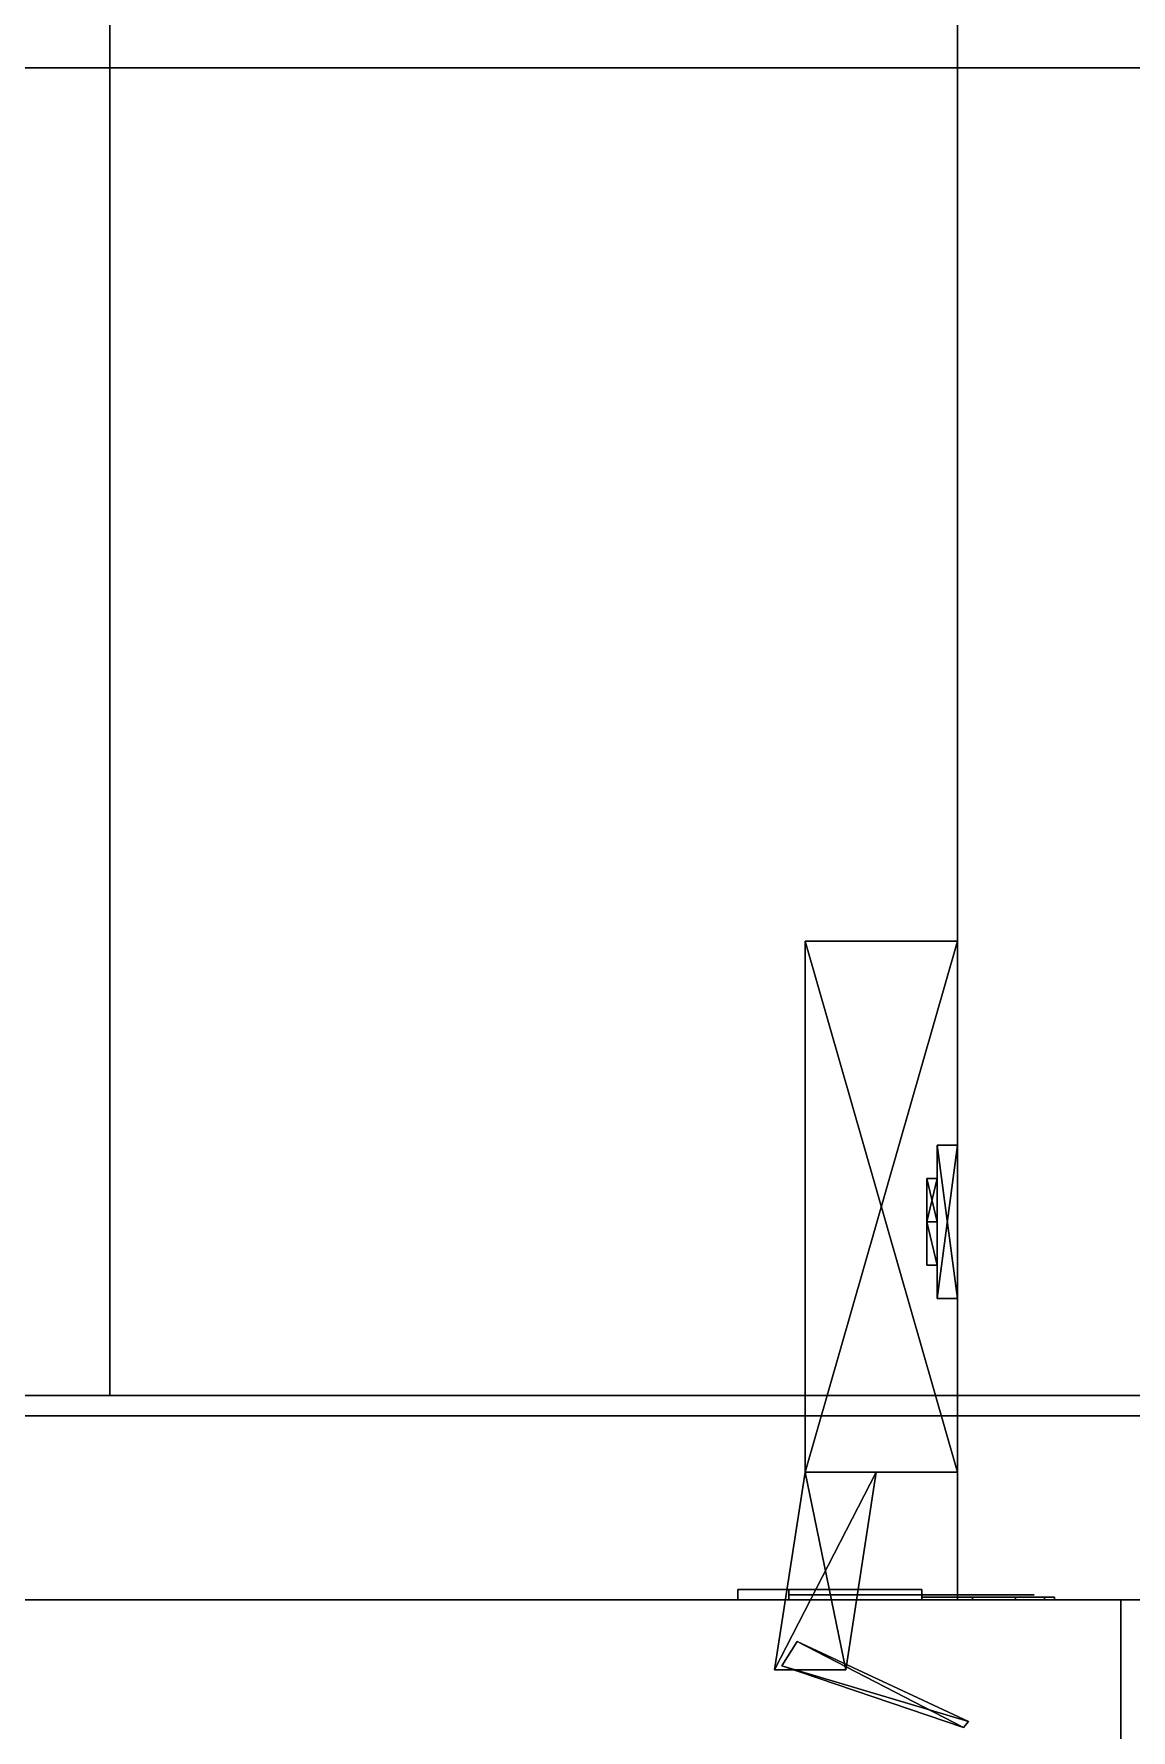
# Model space of a CAD drawing. Extents: x 0 to 6014, y -2463 to 0.
# Drawn here: x 2446.6 to 2554, y -642.8 to -476.7 of the extents above; entities that cross this region are included whole.
import ezdxf

# ---------------------------------------------------------------- set-up
doc = ezdxf.new("R2010")
doc.units = 0
for name, color, linetype in [('LAYER0', 7, 'CONTINUOUS'), ('LAYER1', 7, 'CONTINUOUS'), ('LAYER179', 7, 'CONTINUOUS'), ('LAYER180', 7, 'CONTINUOUS'), ('LAYER183', 7, 'CONTINUOUS'), ('LAYER213', 28, 'CONTINUOUS'), ('LAYER214', 253, 'CONTINUOUS'), ('LAYER215', 28, 'CONTINUOUS'), ('LAYER216', 253, 'CONTINUOUS'), ('LAYER217', 34, 'CONTINUOUS'), ('LAYER256', 251, 'CONTINUOUS'), ('LAYER257', 251, 'CONTINUOUS'), ('LAYER259', 251, 'CONTINUOUS'), ('LAYER288', 34, 'CONTINUOUS'), ('LAYER379', 34, 'CONTINUOUS'), ('LAYER383', 7, 'CONTINUOUS'), ('LAYER43', 7, 'CONTINUOUS'), ('LAYER61', 7, 'CONTINUOUS')]:
    doc.layers.add(name, color=color, linetype=linetype)

msp = doc.modelspace()

# ---------------------------------------------------------------- linework, layer by layer
at = {"layer": 'LAYER0'}
for points, invisible_edges in [([(1510, -275), (4585, -10), (2107, -1850), (1510, -275)], 7), ([(1510, -10, 5), (2107, -1850, 5), (4585, -10, 5), (1510, -10, 5)], 3), ([(2107, -1850), (4585, -10), (2107, -2463), (2107, -1850)], 3), ([(2107, -2463), (4585, -10), (4585, -650), (2107, -2463)], 5), ([(4585, -10, 5), (2107, -1850, 5), (4585, -650, 5), (4585, -10, 5)], 3)]:
    msp.add_3dface(points, dxfattribs=dict(at, invisible_edges=invisible_edges))
at = {"layer": 'LAYER179', "invisible_edges": 1}
for points in [[(1676, -160, 2384), (2537, -630, 2384), (2537, -160, 2384), (1676, -160, 2384)], [(2537, -630, 2384), (1676, -160, 2384), (1676, -630, 2384), (2537, -630, 2384)], [(1676, -630, 2366), (2537, -160, 2366), (2537, -630, 2366), (1676, -630, 2366)], [(2537, -160, 2366), (1676, -630, 2366), (1676, -160, 2366), (2537, -160, 2366)], [(2537, -160, 2366), (2537, -630, 2384), (2537, -630, 2366), (2537, -160, 2366)], [(2537, -630, 2384), (2537, -160, 2366), (2537, -160, 2384), (2537, -630, 2384)], [(1676, -630, 2366), (2537, -630, 2384), (1676, -630, 2384), (1676, -630, 2366)], [(2537, -630, 2384), (1676, -630, 2366), (2537, -630, 2366), (2537, -630, 2384)]]:
    msp.add_3dface(points, dxfattribs=at)
at = {"layer": 'LAYER180', "invisible_edges": 1}
for points in [[(2537, -160, 1906), (1676, -630, 1906), (1676, -160, 1906), (2537, -160, 1906)], [(1676, -630, 1906), (2537, -160, 1906), (2537, -630, 1906), (1676, -630, 1906)], [(2537, -630, 1924), (1676, -160, 1924), (1676, -630, 1924), (2537, -630, 1924)], [(1676, -160, 1924), (2537, -630, 1924), (2537, -160, 1924), (1676, -160, 1924)], [(2537, -160, 1906), (2537, -630, 1924), (2537, -630, 1906), (2537, -160, 1906)], [(2537, -630, 1924), (2537, -160, 1906), (2537, -160, 1924), (2537, -630, 1924)], [(2537, -630, 1924), (1676, -630, 1906), (2537, -630, 1906), (2537, -630, 1924)], [(1676, -630, 1906), (2537, -630, 1924), (1676, -630, 1924), (1676, -630, 1906)]]:
    msp.add_3dface(points, dxfattribs=at)
at = {"layer": 'LAYER183', "invisible_edges": 1}
for points in [[(2537, -160, 1905), (2537, -630, 2385), (2537, -160, 2385), (2537, -160, 1905)], [(2537, -630, 2385), (2537, -160, 1905), (2537, -630, 1905), (2537, -630, 2385)], [(2537, -160, 1905), (2555, -630, 1905), (2537, -630, 1905), (2537, -160, 1905)], [(2555, -630, 1905), (2537, -160, 1905), (2555, -160, 1905), (2555, -630, 1905)], [(2555, -160, 2385), (2537, -630, 2385), (2555, -630, 2385), (2555, -160, 2385)], [(2537, -630, 2385), (2555, -160, 2385), (2537, -160, 2385), (2537, -630, 2385)], [(2555, -630, 1905), (2537, -630, 2385), (2537, -630, 1905), (2555, -630, 1905)], [(2537, -630, 2385), (2555, -630, 1905), (2555, -630, 2385), (2537, -630, 2385)]]:
    msp.add_3dface(points, dxfattribs=at)
at = {"layer": 'LAYER213'}
for points in [[(2515.5, -629, 2029), (2515.5, -630, 2029), (2515.5, -629, 2029)], [(2515.5, -629, 1987), (2533.5, -629, 1987), (2533.5, -629, 1987), (2515.5, -629, 1987)], [(2515.5, -629, 2029), (2533.5, -629, 2029), (2533.5, -629, 2029), (2515.5, -629, 2029)], [(2533.5, -629, 1987), (2533.5, -630, 1987), (2515.5, -630, 1987), (2515.5, -629, 1987)], [(2515.5, -630, 1987), (2515.5, -630, 2029), (2515.5, -629, 2029), (2515.5, -629, 1987)], [(2533.5, -629, 2029), (2533.5, -630, 2029), (2515.5, -630, 2029), (2515.5, -629, 2029)], [(2520.5, -629, 1999), (2520.5, -630, 1999), (2520.5, -630, 2017), (2520.5, -629, 2017)], [(2520.5, -629, 1999), (2520.5, -630, 1999), (2533.5, -630, 1999), (2533.5, -629, 1999)], [(2520.5, -629, 2017), (2520.5, -630, 2017), (2533.5, -630, 2017), (2533.5, -629, 2017)], [(2533.5, -629, 1999), (2533.5, -630, 1999), (2533.5, -630, 1987), (2533.5, -629, 1987)], [(2533.5, -629, 2017), (2533.5, -630, 2017), (2533.5, -630, 2029), (2533.5, -629, 2029)], [(2515.5, -630, 1987), (2533.5, -630, 1987), (2533.5, -630, 2029), (2515.5, -630, 2029)], [(2520.5, -630, 1999), (2520.5, -630, 2017), (2520.5, -630, 1999)], [(2533.5, -630, 1999), (2533.5, -630, 1987), (2533.5, -630, 1999)], [(2533.5, -630, 2017), (2533.5, -630, 2029), (2533.5, -630, 2017)]]:
    msp.add_3dface(points, dxfattribs=at)
for points, invisible_edges in [([(2515.5, -629, 2029), (2515.5, -629, 1987), (2520.5, -629, 1999), (2520.5, -629, 2017)], 10), ([(2515.5, -629, 1987), (2520.5, -629, 1999), (2533.5, -629, 1999), (2533.5, -629, 1987)], 1), ([(2515.5, -629, 2029), (2520.5, -629, 2017), (2533.5, -629, 2017), (2533.5, -629, 2029)], 1), ([(2533.5, -629.5, 2017), (2533.5, -629.5, 1999), (2520.5, -629.5, 1999), (2520.5, -629.5, 2017)], 1), ([(2537.709, -629.5, 2013.317), (2537.5, -629.5, 2002.5), (2533.5, -629.5, 1999), (2533.5, -629.5, 2017)], 5), ([(2533.5, -629.75, 1995), (2538.475, -629.75, 1995.99), (2537.5, -629.75, 2002.5), (2533.5, -629.75, 1999)], 2), ([(2538.475, -629.75, 2020.01), (2533.5, -629.75, 2021), (2533.5, -629.75, 2017), (2537.5, -629.75, 2013.5)], 8), ([(2544.5, -629.5, 2013.5), (2544.5, -629.5, 2002.5), (2537.5, -629.5, 2002.5), (2537.709, -629.5, 2013.317)], 4), ([(2538.475, -629.75, 1995.99), (2542.692, -629.75, 1998.808), (2541, -629.75, 2002.5), (2537.5, -629.75, 2002.5)], 10), ([(2542.692, -629.75, 2017.192), (2538.475, -629.75, 2020.01), (2537.5, -629.75, 2013.5), (2541, -629.75, 2013.5)], 10), ([(2542.692, -629.75, 1998.808), (2545.51, -629.75, 2003.025), (2544.5, -629.75, 2002.5), (2541, -629.75, 2002.5)], 10), ([(2545.51, -629.75, 2012.975), (2542.692, -629.75, 2017.192), (2541, -629.75, 2013.5), (2544.5, -629.75, 2013.5)], 10), ([(2545.51, -629.75, 2003.025), (2546.5, -629.75, 2008), (2544.5, -629.75, 2008), (2544.5, -629.75, 2002.5)], 10), ([(2546.5, -629.75, 2008), (2545.51, -629.75, 2012.975), (2544.5, -629.75, 2013.5), (2544.5, -629.75, 2008)], 10)]:
    msp.add_3dface(points, dxfattribs=dict(at, invisible_edges=invisible_edges))
at = {"layer": 'LAYER214'}
for points in [[(2537, -617.5, 2001.217), (2522.079, -617.5, 2001.217), (2537, -565.5, 2001.217), (2537, -617.5, 2001.217)], [(2537, -565.5, 2001.217), (2522.079, -617.5, 2001.217), (2522.079, -565.5, 2001.217), (2537, -565.5, 2001.217)], [(2537, -565.5, 2001.217), (2522.079, -565.5, 2001.217), (2537, -565.5, 2014.783), (2537, -565.5, 2001.217)], [(2537, -565.5, 2014.783), (2522.079, -565.5, 2001.217), (2522.079, -565.5, 2014.783), (2537, -565.5, 2014.783)], [(2537, -565.5, 2014.783), (2522.079, -565.5, 2014.783), (2537, -617.5, 2014.783), (2537, -565.5, 2014.783)], [(2537, -617.5, 2014.783), (2522.079, -565.5, 2014.783), (2522.079, -617.5, 2014.783), (2537, -617.5, 2014.783)], [(2522.079, -617.5, 2001.217), (2522.079, -617.5, 2014.783), (2522.079, -565.5, 2001.217), (2522.079, -617.5, 2001.217)], [(2522.079, -565.5, 2001.217), (2522.079, -617.5, 2014.783), (2522.079, -565.5, 2014.783), (2522.079, -565.5, 2001.217)], [(2535.01, -600.5, 2034), (2537, -600.5, 2034), (2537, -585.5, 2034), (2535.01, -600.5, 2034)], [(2535.01, -600.5, 2034), (2537, -585.5, 2034), (2535.01, -585.5, 2034), (2535.01, -600.5, 2034)], [(2535.01, -585.5, 2034), (2537, -585.5, 2034), (2537, -585.5, 1982), (2535.01, -585.5, 2034)], [(2535.01, -585.5, 2034), (2537, -585.5, 1982), (2535.01, -585.5, 1982), (2535.01, -585.5, 2034)], [(2535.01, -585.5, 1982), (2537, -585.5, 1982), (2537, -600.5, 1982), (2535.01, -585.5, 1982)], [(2535.01, -585.5, 1982), (2537, -600.5, 1982), (2535.01, -600.5, 1982), (2535.01, -585.5, 1982)], [(2535.01, -600.5, 1982), (2535.01, -600.5, 2034), (2535.01, -585.5, 2034), (2535.01, -600.5, 1982)], [(2535.01, -600.5, 1982), (2535.01, -585.5, 2034), (2535.01, -585.5, 1982), (2535.01, -600.5, 1982)], [(2534.016, -593, 2021.291), (2534.016, -588.7573, 2026.087), (2535.01, -593, 2021.291), (2534.016, -593, 2021.291)], [(2535.01, -593, 2021.291), (2534.016, -588.7573, 2026.087), (2535.01, -588.7573, 2026.087), (2535.01, -593, 2021.291)], [(2534.016, -588.7573, 2026.087), (2534.016, -593, 2030.883), (2535.01, -588.7573, 2026.087), (2534.016, -588.7573, 2026.087)], [(2535.01, -588.7573, 2026.087), (2534.016, -593, 2030.883), (2535.01, -593, 2030.883), (2535.01, -588.7573, 2026.087)], [(2534.016, -593, 2030.883), (2534.016, -588.7573, 2026.087), (2534.016, -597.2427, 2026.087), (2534.016, -593, 2030.883)], [(2534.016, -597.2427, 2026.087), (2534.016, -588.7573, 2026.087), (2534.016, -593, 2021.291), (2534.016, -597.2427, 2026.087)], [(2534.016, -593, 1985.117), (2534.016, -588.7573, 1989.913), (2535.01, -593, 1985.117), (2534.016, -593, 1985.117)], [(2535.01, -593, 1985.117), (2534.016, -588.7573, 1989.913), (2535.01, -588.7573, 1989.913), (2535.01, -593, 1985.117)], [(2534.016, -588.7573, 1989.913), (2534.016, -593, 1994.709), (2535.01, -588.7573, 1989.913), (2534.016, -588.7573, 1989.913)], [(2535.01, -588.7573, 1989.913), (2534.016, -593, 1994.709), (2535.01, -593, 1994.709), (2535.01, -588.7573, 1989.913)], [(2534.016, -593, 1994.709), (2534.016, -588.7573, 1989.913), (2534.016, -597.2427, 1989.913), (2534.016, -593, 1994.709)], [(2534.016, -597.2427, 1989.913), (2534.016, -588.7573, 1989.913), (2534.016, -593, 1985.117), (2534.016, -597.2427, 1989.913)], [(2535.01, -593, 2030.883), (2535.01, -588.7573, 2026.087), (2535.01, -593, 2021.291), (2535.01, -593, 2030.883)], [(2535.01, -593, 1994.709), (2535.01, -588.7573, 1989.913), (2535.01, -593, 1985.117), (2535.01, -593, 1994.709)], [(2534.016, -597.2427, 2026.087), (2534.016, -593, 2021.291), (2535.01, -597.2427, 2026.087), (2534.016, -597.2427, 2026.087)], [(2535.01, -597.2427, 2026.087), (2534.016, -593, 2021.291), (2535.01, -593, 2021.291), (2535.01, -597.2427, 2026.087)], [(2535.01, -593, 2030.883), (2534.016, -593, 2030.883), (2535.01, -597.2427, 2026.087), (2535.01, -593, 2030.883)], [(2535.01, -597.2427, 2026.087), (2534.016, -593, 2030.883), (2534.016, -597.2427, 2026.087), (2535.01, -597.2427, 2026.087)], [(2534.016, -597.2427, 1989.913), (2534.016, -593, 1985.117), (2535.01, -597.2427, 1989.913), (2534.016, -597.2427, 1989.913)], [(2535.01, -597.2427, 1989.913), (2534.016, -593, 1985.117), (2535.01, -593, 1985.117), (2535.01, -597.2427, 1989.913)], [(2535.01, -593, 1994.709), (2534.016, -593, 1994.709), (2535.01, -597.2427, 1989.913), (2535.01, -593, 1994.709)], [(2535.01, -597.2427, 1989.913), (2534.016, -593, 1994.709), (2534.016, -597.2427, 1989.913), (2535.01, -597.2427, 1989.913)], [(2535.01, -593, 2030.883), (2535.01, -593, 2021.291), (2535.01, -597.2427, 2026.087), (2535.01, -593, 2030.883)], [(2535.01, -593, 1994.709), (2535.01, -593, 1985.117), (2535.01, -597.2427, 1989.913), (2535.01, -593, 1994.709)], [(2537, -600.5, 1982), (2537, -600.5, 2034), (2535.01, -600.5, 2034), (2537, -600.5, 1982)], [(2537, -600.5, 1982), (2535.01, -600.5, 2034), (2535.01, -600.5, 1982), (2537, -600.5, 1982)], [(2526.058, -636.8654, 2001.217), (2519.094, -636.8654, 2001.217), (2529.042, -617.5, 2001.217), (2526.058, -636.8654, 2001.217)], [(2529.042, -617.5, 2001.217), (2519.094, -636.8654, 2001.217), (2522.079, -617.5, 2001.217), (2529.042, -617.5, 2001.217)], [(2526.058, -636.8654, 2014.783), (2522.079, -617.5, 2014.783), (2519.094, -636.8654, 2014.783), (2526.058, -636.8654, 2014.783)], [(2519.094, -636.8654, 2001.217), (2519.094, -636.8654, 2014.783), (2522.079, -617.5, 2001.217), (2519.094, -636.8654, 2001.217)], [(2522.079, -617.5, 2001.217), (2519.094, -636.8654, 2014.783), (2522.079, -617.5, 2014.783), (2522.079, -617.5, 2001.217)], [(2529.042, -617.5, 2014.783), (2522.079, -617.5, 2014.783), (2526.058, -636.8654, 2014.783), (2529.042, -617.5, 2014.783)], [(2521.308, -634.0753, 2002.348), (2537.591, -642.5, 2002.348), (2519.818, -636.4556, 2002.348), (2521.308, -634.0753, 2002.348)], [(2521.308, -634.0753, 2013.652), (2519.818, -636.4556, 2013.652), (2538.082, -641.9226, 2013.652), (2521.308, -634.0753, 2013.652)], [(2538.082, -641.9226, 2002.348), (2537.591, -642.5, 2002.348), (2521.308, -634.0753, 2002.348), (2538.082, -641.9226, 2002.348)], [(2538.082, -641.9226, 2013.652), (2519.818, -636.4556, 2013.652), (2537.591, -642.5, 2013.652), (2538.082, -641.9226, 2013.652)], [(2537.591, -642.5, 2002.348), (2537.591, -642.5, 2013.652), (2519.818, -636.4556, 2002.348), (2537.591, -642.5, 2002.348)], [(2519.818, -636.4556, 2002.348), (2537.591, -642.5, 2013.652), (2519.818, -636.4556, 2013.652), (2519.818, -636.4556, 2002.348)]]:
    msp.add_3dface(points, dxfattribs=at)
at = {"layer": 'LAYER215'}
for points in [[(2515.5, -629, 2303), (2515.5, -630, 2303), (2515.5, -629, 2303)], [(2515.5, -629, 2261), (2533.5, -629, 2261), (2533.5, -629, 2261), (2515.5, -629, 2261)], [(2515.5, -629, 2303), (2533.5, -629, 2303), (2533.5, -629, 2303), (2515.5, -629, 2303)], [(2533.5, -629, 2261), (2533.5, -630, 2261), (2515.5, -630, 2261), (2515.5, -629, 2261)], [(2515.5, -630, 2261), (2515.5, -630, 2303), (2515.5, -629, 2303), (2515.5, -629, 2261)], [(2533.5, -629, 2303), (2533.5, -630, 2303), (2515.5, -630, 2303), (2515.5, -629, 2303)], [(2520.5, -629, 2273), (2520.5, -630, 2273), (2520.5, -630, 2291), (2520.5, -629, 2291)], [(2520.5, -629, 2273), (2520.5, -630, 2273), (2533.5, -630, 2273), (2533.5, -629, 2273)], [(2520.5, -629, 2291), (2520.5, -630, 2291), (2533.5, -630, 2291), (2533.5, -629, 2291)], [(2533.5, -629, 2273), (2533.5, -630, 2273), (2533.5, -630, 2261), (2533.5, -629, 2261)], [(2533.5, -629, 2291), (2533.5, -630, 2291), (2533.5, -630, 2303), (2533.5, -629, 2303)], [(2515.5, -630, 2261), (2533.5, -630, 2261), (2533.5, -630, 2303), (2515.5, -630, 2303)], [(2520.5, -630, 2273), (2520.5, -630, 2291), (2520.5, -630, 2273)], [(2533.5, -630, 2273), (2533.5, -630, 2261), (2533.5, -630, 2273)], [(2533.5, -630, 2291), (2533.5, -630, 2303), (2533.5, -630, 2291)]]:
    msp.add_3dface(points, dxfattribs=at)
for points, invisible_edges in [([(2515.5, -629, 2303), (2515.5, -629, 2261), (2520.5, -629, 2273), (2520.5, -629, 2291)], 10), ([(2515.5, -629, 2261), (2520.5, -629, 2273), (2533.5, -629, 2273), (2533.5, -629, 2261)], 1), ([(2515.5, -629, 2303), (2520.5, -629, 2291), (2533.5, -629, 2291), (2533.5, -629, 2303)], 1), ([(2533.5, -629.5, 2291), (2533.5, -629.5, 2273), (2520.5, -629.5, 2273), (2520.5, -629.5, 2291)], 1), ([(2537.709, -629.5, 2287.317), (2537.5, -629.5, 2276.5), (2533.5, -629.5, 2273), (2533.5, -629.5, 2291)], 5), ([(2533.5, -629.75, 2269), (2538.475, -629.75, 2269.99), (2537.5, -629.75, 2276.5), (2533.5, -629.75, 2273)], 2), ([(2538.475, -629.75, 2294.01), (2533.5, -629.75, 2295), (2533.5, -629.75, 2291), (2537.5, -629.75, 2287.5)], 8), ([(2544.5, -629.5, 2287.5), (2544.5, -629.5, 2276.5), (2537.5, -629.5, 2276.5), (2537.709, -629.5, 2287.317)], 4), ([(2538.475, -629.75, 2269.99), (2542.692, -629.75, 2272.808), (2541, -629.75, 2276.5), (2537.5, -629.75, 2276.5)], 10), ([(2542.692, -629.75, 2291.192), (2538.475, -629.75, 2294.01), (2537.5, -629.75, 2287.5), (2541, -629.75, 2287.5)], 10), ([(2542.692, -629.75, 2272.808), (2545.51, -629.75, 2277.025), (2544.5, -629.75, 2276.5), (2541, -629.75, 2276.5)], 10), ([(2545.51, -629.75, 2286.975), (2542.692, -629.75, 2291.192), (2541, -629.75, 2287.5), (2544.5, -629.75, 2287.5)], 10), ([(2545.51, -629.75, 2277.025), (2546.5, -629.75, 2282), (2544.5, -629.75, 2282), (2544.5, -629.75, 2276.5)], 10), ([(2546.5, -629.75, 2282), (2545.51, -629.75, 2286.975), (2544.5, -629.75, 2287.5), (2544.5, -629.75, 2282)], 10)]:
    msp.add_3dface(points, dxfattribs=dict(at, invisible_edges=invisible_edges))
at = {"layer": 'LAYER216'}
for points in [[(2537, -617.5, 2275.217), (2522.079, -617.5, 2275.217), (2537, -565.5, 2275.217), (2537, -617.5, 2275.217)], [(2537, -565.5, 2275.217), (2522.079, -617.5, 2275.217), (2522.079, -565.5, 2275.217), (2537, -565.5, 2275.217)], [(2537, -565.5, 2275.217), (2522.079, -565.5, 2275.217), (2537, -565.5, 2288.783), (2537, -565.5, 2275.217)], [(2537, -565.5, 2288.783), (2522.079, -565.5, 2275.217), (2522.079, -565.5, 2288.783), (2537, -565.5, 2288.783)], [(2537, -565.5, 2288.783), (2522.079, -565.5, 2288.783), (2537, -617.5, 2288.783), (2537, -565.5, 2288.783)], [(2537, -617.5, 2288.783), (2522.079, -565.5, 2288.783), (2522.079, -617.5, 2288.783), (2537, -617.5, 2288.783)], [(2522.079, -617.5, 2275.217), (2522.079, -617.5, 2288.783), (2522.079, -565.5, 2275.217), (2522.079, -617.5, 2275.217)], [(2522.079, -565.5, 2275.217), (2522.079, -617.5, 2288.783), (2522.079, -565.5, 2288.783), (2522.079, -565.5, 2275.217)], [(2535.01, -600.5, 2308), (2537, -600.5, 2308), (2537, -585.5, 2308), (2535.01, -600.5, 2308)], [(2535.01, -600.5, 2308), (2537, -585.5, 2308), (2535.01, -585.5, 2308), (2535.01, -600.5, 2308)], [(2535.01, -585.5, 2308), (2537, -585.5, 2308), (2537, -585.5, 2256), (2535.01, -585.5, 2308)], [(2535.01, -585.5, 2308), (2537, -585.5, 2256), (2535.01, -585.5, 2256), (2535.01, -585.5, 2308)], [(2535.01, -585.5, 2256), (2537, -585.5, 2256), (2537, -600.5, 2256), (2535.01, -585.5, 2256)], [(2535.01, -585.5, 2256), (2537, -600.5, 2256), (2535.01, -600.5, 2256), (2535.01, -585.5, 2256)], [(2535.01, -600.5, 2256), (2535.01, -600.5, 2308), (2535.01, -585.5, 2308), (2535.01, -600.5, 2256)], [(2535.01, -600.5, 2256), (2535.01, -585.5, 2308), (2535.01, -585.5, 2256), (2535.01, -600.5, 2256)], [(2534.016, -593, 2295.291), (2534.016, -588.7573, 2300.087), (2535.01, -593, 2295.291), (2534.016, -593, 2295.291)], [(2535.01, -593, 2295.291), (2534.016, -588.7573, 2300.087), (2535.01, -588.7573, 2300.087), (2535.01, -593, 2295.291)], [(2534.016, -588.7573, 2300.087), (2534.016, -593, 2304.883), (2535.01, -588.7573, 2300.087), (2534.016, -588.7573, 2300.087)], [(2535.01, -588.7573, 2300.087), (2534.016, -593, 2304.883), (2535.01, -593, 2304.883), (2535.01, -588.7573, 2300.087)], [(2534.016, -593, 2304.883), (2534.016, -588.7573, 2300.087), (2534.016, -597.2427, 2300.087), (2534.016, -593, 2304.883)], [(2534.016, -597.2427, 2300.087), (2534.016, -588.7573, 2300.087), (2534.016, -593, 2295.291), (2534.016, -597.2427, 2300.087)], [(2534.016, -593, 2259.117), (2534.016, -588.7573, 2263.913), (2535.01, -593, 2259.117), (2534.016, -593, 2259.117)], [(2535.01, -593, 2259.117), (2534.016, -588.7573, 2263.913), (2535.01, -588.7573, 2263.913), (2535.01, -593, 2259.117)], [(2534.016, -588.7573, 2263.913), (2534.016, -593, 2268.709), (2535.01, -588.7573, 2263.913), (2534.016, -588.7573, 2263.913)], [(2535.01, -588.7573, 2263.913), (2534.016, -593, 2268.709), (2535.01, -593, 2268.709), (2535.01, -588.7573, 2263.913)], [(2534.016, -593, 2268.709), (2534.016, -588.7573, 2263.913), (2534.016, -597.2427, 2263.913), (2534.016, -593, 2268.709)], [(2534.016, -597.2427, 2263.913), (2534.016, -588.7573, 2263.913), (2534.016, -593, 2259.117), (2534.016, -597.2427, 2263.913)], [(2535.01, -593, 2304.883), (2535.01, -588.7573, 2300.087), (2535.01, -593, 2295.291), (2535.01, -593, 2304.883)], [(2535.01, -593, 2268.709), (2535.01, -588.7573, 2263.913), (2535.01, -593, 2259.117), (2535.01, -593, 2268.709)], [(2534.016, -597.2427, 2300.087), (2534.016, -593, 2295.291), (2535.01, -597.2427, 2300.087), (2534.016, -597.2427, 2300.087)], [(2535.01, -597.2427, 2300.087), (2534.016, -593, 2295.291), (2535.01, -593, 2295.291), (2535.01, -597.2427, 2300.087)], [(2535.01, -593, 2304.883), (2534.016, -593, 2304.883), (2535.01, -597.2427, 2300.087), (2535.01, -593, 2304.883)], [(2535.01, -597.2427, 2300.087), (2534.016, -593, 2304.883), (2534.016, -597.2427, 2300.087), (2535.01, -597.2427, 2300.087)], [(2534.016, -597.2427, 2263.913), (2534.016, -593, 2259.117), (2535.01, -597.2427, 2263.913), (2534.016, -597.2427, 2263.913)], [(2535.01, -597.2427, 2263.913), (2534.016, -593, 2259.117), (2535.01, -593, 2259.117), (2535.01, -597.2427, 2263.913)], [(2535.01, -593, 2268.709), (2534.016, -593, 2268.709), (2535.01, -597.2427, 2263.913), (2535.01, -593, 2268.709)], [(2535.01, -597.2427, 2263.913), (2534.016, -593, 2268.709), (2534.016, -597.2427, 2263.913), (2535.01, -597.2427, 2263.913)], [(2535.01, -593, 2304.883), (2535.01, -593, 2295.291), (2535.01, -597.2427, 2300.087), (2535.01, -593, 2304.883)], [(2535.01, -593, 2268.709), (2535.01, -593, 2259.117), (2535.01, -597.2427, 2263.913), (2535.01, -593, 2268.709)], [(2537, -600.5, 2256), (2537, -600.5, 2308), (2535.01, -600.5, 2308), (2537, -600.5, 2256)], [(2537, -600.5, 2256), (2535.01, -600.5, 2308), (2535.01, -600.5, 2256), (2537, -600.5, 2256)], [(2526.058, -636.8654, 2275.217), (2519.094, -636.8654, 2275.217), (2529.042, -617.5, 2275.217), (2526.058, -636.8654, 2275.217)], [(2529.042, -617.5, 2275.217), (2519.094, -636.8654, 2275.217), (2522.079, -617.5, 2275.217), (2529.042, -617.5, 2275.217)], [(2526.058, -636.8654, 2288.783), (2522.079, -617.5, 2288.783), (2519.094, -636.8654, 2288.783), (2526.058, -636.8654, 2288.783)], [(2519.094, -636.8654, 2275.217), (2519.094, -636.8654, 2288.783), (2522.079, -617.5, 2275.217), (2519.094, -636.8654, 2275.217)], [(2522.079, -617.5, 2275.217), (2519.094, -636.8654, 2288.783), (2522.079, -617.5, 2288.783), (2522.079, -617.5, 2275.217)], [(2529.042, -617.5, 2288.783), (2522.079, -617.5, 2288.783), (2526.058, -636.8654, 2288.783), (2529.042, -617.5, 2288.783)], [(2521.308, -634.0753, 2276.348), (2537.591, -642.5, 2276.348), (2519.818, -636.4556, 2276.348), (2521.308, -634.0753, 2276.348)], [(2521.308, -634.0753, 2287.652), (2519.818, -636.4556, 2287.652), (2538.082, -641.9226, 2287.652), (2521.308, -634.0753, 2287.652)], [(2538.082, -641.9226, 2276.348), (2537.591, -642.5, 2276.348), (2521.308, -634.0753, 2276.348), (2538.082, -641.9226, 2276.348)], [(2538.082, -641.9226, 2287.652), (2519.818, -636.4556, 2287.652), (2537.591, -642.5, 2287.652), (2538.082, -641.9226, 2287.652)], [(2537.591, -642.5, 2276.348), (2537.591, -642.5, 2287.652), (2519.818, -636.4556, 2276.348), (2537.591, -642.5, 2276.348)], [(2519.818, -636.4556, 2276.348), (2537.591, -642.5, 2287.652), (2519.818, -636.4556, 2287.652), (2519.818, -636.4556, 2276.348)]]:
    msp.add_3dface(points, dxfattribs=at)
at = {"layer": 'LAYER217', "invisible_edges": 1}
for points in [[(2108, -630, 2382), (2553, -630, 1872), (2108, -630, 1872), (2108, -630, 2382)], [(2553, -630, 1872), (2108, -630, 2382), (2553, -630, 2382), (2553, -630, 1872)], [(2108, -648, 1872), (2553, -630, 1872), (2553, -648, 1872), (2108, -648, 1872)], [(2553, -630, 1872), (2108, -648, 1872), (2108, -630, 1872), (2553, -630, 1872)], [(2108, -630, 2382), (2553, -648, 2382), (2553, -630, 2382), (2108, -630, 2382)], [(2553, -648, 2382), (2108, -630, 2382), (2108, -648, 2382), (2553, -648, 2382)], [(2553, -648, 2382), (2553, -630, 1872), (2553, -630, 2382), (2553, -648, 2382)], [(2553, -630, 1872), (2553, -648, 2382), (2553, -648, 1872), (2553, -630, 1872)]]:
    msp.add_3dface(points, dxfattribs=at)
at = {"layer": 'LAYER256', "invisible_edges": 1}
for points in [[(2454, -160, 1886), (3437, -610, 1886), (3437, -160, 1886), (2454, -160, 1886)], [(3437, -610, 1886), (2454, -160, 1886), (2454, -610, 1886), (3437, -610, 1886)], [(2454, -160, 1886), (2454, -610, 1868), (2454, -610, 1886), (2454, -160, 1886)], [(2454, -610, 1868), (2454, -160, 1886), (2454, -160, 1868), (2454, -610, 1868)], [(2454, -610, 1868), (3437, -160, 1868), (3437, -610, 1868), (2454, -610, 1868)], [(3437, -160, 1868), (2454, -610, 1868), (2454, -160, 1868), (3437, -160, 1868)], [(2454, -610, 1868), (3437, -610, 1886), (2454, -610, 1886), (2454, -610, 1868)], [(3437, -610, 1886), (2454, -610, 1868), (3437, -610, 1868), (3437, -610, 1886)]]:
    msp.add_3dface(points, dxfattribs=at)
at = {"layer": 'LAYER257', "invisible_edges": 1}
for points in [[(3437, -160, 1470), (2454, -610, 1470), (2454, -160, 1470), (3437, -160, 1470)], [(2454, -610, 1470), (3437, -160, 1470), (3437, -610, 1470), (2454, -610, 1470)], [(2454, -160, 1488), (2454, -610, 1470), (2454, -610, 1488), (2454, -160, 1488)], [(2454, -610, 1470), (2454, -160, 1488), (2454, -160, 1470), (2454, -610, 1470)], [(3437, -610, 1488), (2454, -160, 1488), (2454, -610, 1488), (3437, -610, 1488)], [(2454, -160, 1488), (3437, -610, 1488), (3437, -160, 1488), (2454, -160, 1488)], [(3437, -610, 1488), (2454, -610, 1470), (3437, -610, 1470), (3437, -610, 1488)], [(2454, -610, 1470), (3437, -610, 1488), (2454, -610, 1488), (2454, -610, 1470)]]:
    msp.add_3dface(points, dxfattribs=at)
at = {"layer": 'LAYER259', "invisible_edges": 1}
for points in [[(2436, -160, 1469), (2454, -610, 1469), (2436, -610, 1469), (2436, -160, 1469)], [(2454, -610, 1469), (2436, -160, 1469), (2454, -160, 1469), (2454, -610, 1469)], [(2454, -160, 1887), (2436, -610, 1887), (2454, -610, 1887), (2454, -160, 1887)], [(2436, -610, 1887), (2454, -160, 1887), (2436, -160, 1887), (2436, -610, 1887)], [(2454, -160, 1887), (2454, -610, 1469), (2454, -160, 1469), (2454, -160, 1887)], [(2454, -610, 1469), (2454, -160, 1887), (2454, -610, 1887), (2454, -610, 1469)], [(2436, -610, 1887), (2454, -610, 1469), (2454, -610, 1887), (2436, -610, 1887)], [(2454, -610, 1469), (2436, -610, 1887), (2436, -610, 1469), (2454, -610, 1469)]]:
    msp.add_3dface(points, dxfattribs=at)
at = {"layer": 'LAYER288', "invisible_edges": 1}
for points in [[(1658, -480, 1905), (3452, -630, 1905), (3452, -480, 1905), (1658, -480, 1905)], [(3452, -630, 1905), (1658, -480, 1905), (1658, -630, 1905), (3452, -630, 1905)], [(3452, -480, 1887), (1658, -480, 1905), (3452, -480, 1905), (3452, -480, 1887)], [(1658, -480, 1905), (3452, -480, 1887), (1658, -480, 1887), (1658, -480, 1905)], [(1658, -630, 1887), (3452, -480, 1887), (3452, -630, 1887), (1658, -630, 1887)], [(3452, -480, 1887), (1658, -630, 1887), (1658, -480, 1887), (3452, -480, 1887)], [(1658, -630, 1887), (3452, -630, 1905), (1658, -630, 1905), (1658, -630, 1887)], [(3452, -630, 1905), (1658, -630, 1887), (3452, -630, 1887), (3452, -630, 1905)]]:
    msp.add_3dface(points, dxfattribs=at)
at = {"layer": 'LAYER379', "invisible_edges": 1}
for points in [[(3452, -612, 2574), (1658, -612, 2385), (1658, -612, 2574), (3452, -612, 2574)], [(1658, -612, 2385), (3452, -612, 2574), (3452, -612, 2385), (1658, -612, 2385)], [(3452, -630, 2385), (1658, -612, 2385), (3452, -612, 2385), (3452, -630, 2385)], [(1658, -612, 2385), (3452, -630, 2385), (1658, -630, 2385), (1658, -612, 2385)], [(1658, -630, 2574), (3452, -612, 2574), (1658, -612, 2574), (1658, -630, 2574)], [(3452, -612, 2574), (1658, -630, 2574), (3452, -630, 2574), (3452, -612, 2574)], [(3452, -630, 2385), (1658, -630, 2574), (1658, -630, 2385), (3452, -630, 2385)], [(1658, -630, 2574), (3452, -630, 2385), (3452, -630, 2574), (1658, -630, 2574)]]:
    msp.add_3dface(points, dxfattribs=at)
at = {"layer": 'LAYER383'}
for points, invisible_edges in [([(1005.45, -532.96, 895), (150, -170, 895), (3455, -170, 895), (1005.45, -532.96, 895)], 5), ([(150, -170, 915), (1005.45, -532.96, 915), (3455, -170, 915), (150, -170, 915)], 3), ([(1005.45, -532.96, 895), (3455, -170, 895), (1363.41, -532.96, 895), (1005.45, -532.96, 895)], 3), ([(3455, -170, 915), (1005.45, -532.96, 915), (1363.41, -532.96, 915), (3455, -170, 915)], 5), ([(1363.41, -532.96, 895), (3455, -170, 895), (2508.86, -342.0801, 895), (1363.41, -532.96, 895)], 7), ([(3455, -170, 915), (1363.41, -532.96, 915), (2508.86, -342.0801, 915), (3455, -170, 915)], 7), ([(1363.41, -532.96, 895), (2508.86, -342.0801, 895), (2493.76, -346.1899, 895), (1363.41, -532.96, 895)], 5), ([(2508.86, -342.0801, 915), (1363.41, -532.96, 915), (2493.76, -346.1899, 915), (2508.86, -342.0801, 915)], 3), ([(1363.41, -762.3, 895), (2493.76, -346.1899, 895), (2479.18, -352.9299, 895), (1363.41, -762.3, 895)], 5), ([(1363.41, -532.96, 895), (2493.76, -346.1899, 895), (1363.41, -762.3, 895), (1363.41, -532.96, 895)], 3), ([(2493.76, -346.1899, 915), (1363.41, -532.96, 915), (2479.18, -352.9299, 915), (2493.76, -346.1899, 915)], 3), ([(1363.41, -762.3, 895), (2479.18, -352.9299, 895), (2465.64, -362.3201, 895), (1363.41, -762.3, 895)], 5), ([(2479.18, -352.9299, 915), (1363.41, -532.96, 915), (2465.64, -362.3201, 915), (2479.18, -352.9299, 915)], 3), ([(1363.41, -762.3, 895), (2465.64, -362.3201, 895), (2453.67, -373.76, 895), (1363.41, -762.3, 895)], 5), ([(2465.64, -362.3201, 915), (1363.41, -532.96, 915), (2453.67, -373.76, 915), (2465.64, -362.3201, 915)], 3), ([(1363.41, -762.3, 895), (2453.67, -373.76, 895), (2443.51, -387.25, 895), (1363.41, -762.3, 895)], 5), ([(2453.67, -373.76, 915), (1363.41, -532.96, 915), (2443.51, -387.25, 915), (2453.67, -373.76, 915)], 3), ([(1363.41, -532.96, 915), (2453.67, -734.85, 915), (2443.51, -721.36, 915), (1363.41, -532.96, 915)], 5), ([(1363.41, -532.96, 915), (2465.64, -746.29, 915), (2453.67, -734.85, 915), (1363.41, -532.96, 915)], 5), ([(1363.41, -532.96, 915), (2479.18, -755.6799, 915), (2465.64, -746.29, 915), (1363.41, -532.96, 915)], 5), ([(1363.41, -532.96, 915), (2493.76, -762.4299, 915), (2479.18, -755.6799, 915), (1363.41, -532.96, 915)], 5), ([(1363.41, -532.96, 915), (2508.86, -766.53, 915), (2493.76, -762.4299, 915), (1363.41, -532.96, 915)], 5), ([(1363.41, -762.3, 915), (2508.86, -766.53, 915), (1363.41, -532.96, 915), (1363.41, -762.3, 915)], 3)]:
    msp.add_3dface(points, dxfattribs=dict(at, invisible_edges=invisible_edges))
at = {"layer": 'LAYER43', "invisible_edges": 1}
for points in [[(2855, -160, 156), (2421, -793, 156), (2421, -160, 156), (2855, -160, 156)], [(2421, -793, 156), (2855, -160, 156), (2855, -793, 156), (2421, -793, 156)], [(2855, -793, 174), (2421, -160, 174), (2421, -793, 174), (2855, -793, 174)], [(2421, -160, 174), (2855, -793, 174), (2855, -160, 174), (2421, -160, 174)]]:
    msp.add_3dface(points, dxfattribs=at)
at = {"layer": 'LAYER61', "invisible_edges": 1}
for points in [[(2855, -184.6001, 521), (2421, -773.0001, 521), (2421, -184.6001, 521), (2855, -184.6001, 521)], [(2421, -773.0001, 521), (2855, -184.6001, 521), (2855, -773.0001, 521), (2421, -773.0001, 521)], [(2855, -773.0001, 539), (2421, -184.6001, 539), (2421, -773.0001, 539), (2855, -773.0001, 539)], [(2421, -184.6001, 539), (2855, -773.0001, 539), (2855, -184.6001, 539), (2421, -184.6001, 539)]]:
    msp.add_3dface(points, dxfattribs=at)

# ---------------------------------------------------------------- meshes
at = {"layer": 'LAYER1'}
mesh = msp.add_polymesh((11, 2), dxfattribs=at)
for k, corner in enumerate([(2257, -1700, 2554), (2257, -2463, 2554), (150, -1700, 2554), (2257, -1700, 2554), (150, -170, 2554), (150, -1700, 2554), (933, -170, 2554), (150, -170, 2554), (933, -430, 2554), (933, -170, 2554), (1658, -430, 2554), (933, -430, 2554), (1658, -160, 2554), (1658, -430, 2554), (4428, -160, 2554), (1658, -160, 2554), (4428, -800, 2554), (4428, -160, 2554), (6013.688, -800, 2554), (4428, -800, 2554), (6013.688, -650, 2554), (4578, -650, 2554)]):
    mesh.set_mesh_vertex(divmod(k, 2), corner)
at = {"layer": 'LAYER213'}
mesh = msp.add_polymesh((2, 9), dxfattribs=at)
for k, corner in enumerate([(2533.5, -629.75, 1995), (2538.475, -629.75, 1995.99), (2542.692, -629.75, 1998.808), (2545.51, -629.75, 2003.025), (2546.5, -629.75, 2008), (2545.51, -629.75, 2012.975), (2542.692, -629.75, 2017.192), (2538.475, -629.75, 2020.01), (2533.5, -629.75, 2021), (2533.5, -630, 1995), (2538.475, -630, 1995.99), (2542.692, -630, 1998.808), (2545.51, -630, 2003.025), (2546.5, -630, 2008), (2545.51, -630, 2012.975), (2542.692, -630, 2017.192), (2538.475, -630, 2020.01), (2533.5, -630, 2021)]):
    mesh.set_mesh_vertex(divmod(k, 9), corner)
at = {"layer": 'LAYER215'}
mesh = msp.add_polymesh((2, 9), dxfattribs=at)
for k, corner in enumerate([(2533.5, -629.75, 2269), (2538.475, -629.75, 2269.99), (2542.692, -629.75, 2272.808), (2545.51, -629.75, 2277.025), (2546.5, -629.75, 2282), (2545.51, -629.75, 2286.975), (2542.692, -629.75, 2291.192), (2538.475, -629.75, 2294.01), (2533.5, -629.75, 2295), (2533.5, -630, 2269), (2538.475, -630, 2269.99), (2542.692, -630, 2272.808), (2545.51, -630, 2277.025), (2546.5, -630, 2282), (2545.51, -630, 2286.975), (2542.692, -630, 2291.192), (2538.475, -630, 2294.01), (2533.5, -630, 2295)]):
    mesh.set_mesh_vertex(divmod(k, 9), corner)

doc.saveas('drawing.dxf')
